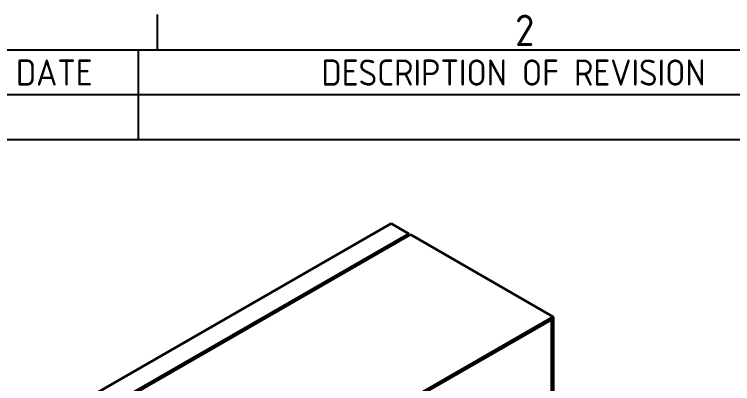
# Model space of a CAD drawing. Header units: millimetres. Extents: x 0 to 2523, y 0 to 1782.
# Drawn here: x 2061.5 to 2267.4, y 1626.3 to 1732.2 of the extents above; entities that cross this region are included whole.
import ezdxf

# ---------------------------------------------------------------- set-up
doc = ezdxf.new("R2010")
doc.units = ezdxf.units.MM
doc.header["$LTSCALE"] = 3
doc.layers.get('0').update_dxf_attribs({"color": 3, "lineweight": 25})
for name, color, linetype, lineweight in [('가시적인 것(ISO)', 3, 'Continuous', 40), ('경계(ISO)', 7, 'Continuous', 25), ('기호(ISO)', 5, 'Continuous', 25)]:
    doc.layers.add(name, color=color, linetype=linetype, lineweight=lineweight)
doc.styles.add('ISO ProportionalPSTEK', font='isocp.shx')
doc.styles.add('문자 텍스트_PSTEK_POSCO', font='isocp.shx')

# ---------------------------------------------------------------- blocks, each defined once
blk = doc.blocks.new('경계 Default Border')
at = {"layer": '경계(ISO)'}
blk.add_line((700.833, 574), (700.833, 577.4), dxfattribs=at)
at = {"layer": '경계(ISO)', "color": 2, "insert": (735.003, 574.371), "char_height": 3, "attachment_point": 7, "style": '문자 텍스트_PSTEK_POSCO'}
blk.add_mtext('2', dxfattribs=at)
blk = doc.blocks.new('리비전 내역')
at = {"layer": '기호(ISO)'}
for p, q in [((669, 574), (821, 574)), ((699, 574), (699, 569.72)), ((669, 569.72), (821, 569.72)), ((699, 569.72), (699, 565.44)), ((669, 565.44), (821, 565.44))]:
    blk.add_line(p, q, dxfattribs=at)
at = {"layer": '기호(ISO)', "color": 2, "char_height": 2.5, "attachment_point": 7, "style": 'ISO ProportionalPSTEK'}
for s, insert in [('DATE', (687.314, 570.583)), ('DESCRIPTION OF REVISION', (716.507, 570.583))]:
    blk.add_mtext(s, dxfattribs=dict(at, insert=insert))

msp = doc.modelspace()

# ---------------------------------------------------------------- linework, layer by layer
at = {"layer": '가시적인 것(ISO)'}
for p, q in [((2169.4954, 1672.1902), (2084.6426, 1623.3267)), ((2174.5866, 1669.2584), (2169.4954, 1672.1902)), ((2089.7338, 1620.3949), (2174.5866, 1669.2584)), ((2090.158, 1620.1506), (2175.0108, 1669.0141)), ((2174.5866, 1668.7698), (2174.5866, 1669.2584)), ((2215.9523, 1645.4374), (2175.0108, 1669.0141)), ((2131.0995, 1596.574), (2215.9523, 1645.4374)), ((2215.9523, 1645.4374), (2215.9523, 1488.4684)), ((2131.5238, 1596.3277), (2215.528, 1644.7026)), ((2215.528, 1644.7026), (2215.528, 1488.7146))]:
    msp.add_line(p, q, dxfattribs=at)

# ---------------------------------------------------------------- block references
at = {"xscale": 3, "yscale": 3, "zscale": 3}
msp.add_blockref('경계 Default Border', (0, 0), dxfattribs=at)
at = {"layer": '기호(ISO)', "xscale": 3, "yscale": 3, "zscale": 3}
msp.add_blockref('리비전 내역', (0, 0), dxfattribs=at)

doc.saveas('drawing.dxf')
